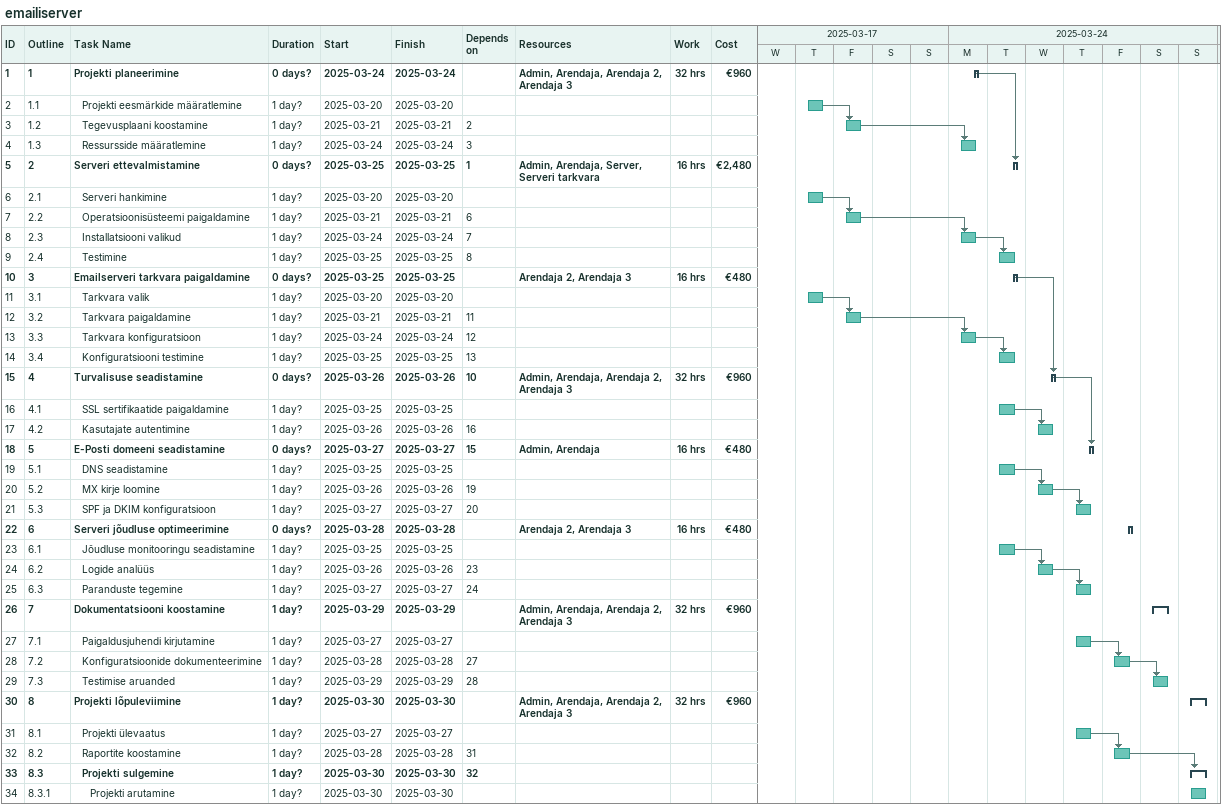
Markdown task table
emailiserver

| ID | WBS | Task | Duration | Start | Finish | Predecessors | Resources | Work (h) | Cost (€) |
|---|---|---|---|---|---|---|---|---|---|
| 1 | 1 | **Projekti planeerimine** | 0d? | 2025-03-24 | 2025-03-24 |  | Admin, Arendaja, Arendaja 2, Arendaja 3 | 32 | 960 |
| 2 | 1.1 | Projekti eesmärkide määratlemine | 1d? | 2025-03-20 | 2025-03-20 |  |  |  |  |
| 3 | 1.2 | Tegevusplaani koostamine | 1d? | 2025-03-21 | 2025-03-21 | 2 |  |  |  |
| 4 | 1.3 | Ressursside määratlemine | 1d? | 2025-03-24 | 2025-03-24 | 3 |  |  |  |
| 5 | 2 | **Serveri ettevalmistamine** | 0d? | 2025-03-25 | 2025-03-25 | 1 | Admin, Arendaja, Server, Serveri tarkvara | 16 | 2480 |
| 6 | 2.1 | Serveri hankimine | 1d? | 2025-03-20 | 2025-03-20 |  |  |  |  |
| 7 | 2.2 | Operatsioonisüsteemi paigaldamine | 1d? | 2025-03-21 | 2025-03-21 | 6 |  |  |  |
| 8 | 2.3 | Installatsiooni valikud | 1d? | 2025-03-24 | 2025-03-24 | 7 |  |  |  |
| 9 | 2.4 | Testimine | 1d? | 2025-03-25 | 2025-03-25 | 8 |  |  |  |
| 10 | 3 | **Emailserveri tarkvara paigaldamine** | 0d? | 2025-03-25 | 2025-03-25 |  | Arendaja 2, Arendaja 3 | 16 | 480 |
| 11 | 3.1 | Tarkvara valik | 1d? | 2025-03-20 | 2025-03-20 |  |  |  |  |
| 12 | 3.2 | Tarkvara paigaldamine | 1d? | 2025-03-21 | 2025-03-21 | 11 |  |  |  |
| 13 | 3.3 | Tarkvara konfiguratsioon | 1d? | 2025-03-24 | 2025-03-24 | 12 |  |  |  |
| 14 | 3.4 | Konfiguratsiooni testimine | 1d? | 2025-03-25 | 2025-03-25 | 13 |  |  |  |
| 15 | 4 | **Turvalisuse seadistamine** | 0d? | 2025-03-26 | 2025-03-26 | 10 | Admin, Arendaja, Arendaja 2, Arendaja 3 | 32 | 960 |
| 16 | 4.1 | SSL sertifikaatide paigaldamine | 1d? | 2025-03-25 | 2025-03-25 |  |  |  |  |
| 17 | 4.2 | Kasutajate autentimine | 1d? | 2025-03-26 | 2025-03-26 | 16 |  |  |  |
| 18 | 5 | **E-Posti domeeni seadistamine** | 0d? | 2025-03-27 | 2025-03-27 | 15 | Admin, Arendaja | 16 | 480 |
| 19 | 5.1 | DNS seadistamine | 1d? | 2025-03-25 | 2025-03-25 |  |  |  |  |
| 20 | 5.2 | MX kirje loomine | 1d? | 2025-03-26 | 2025-03-26 | 19 |  |  |  |
| 21 | 5.3 | SPF ja DKIM konfiguratsioon | 1d? | 2025-03-27 | 2025-03-27 | 20 |  |  |  |
| 22 | 6 | **Serveri jõudluse optimeerimine** | 0d? | 2025-03-28 | 2025-03-28 |  | Arendaja 2, Arendaja 3 | 16 | 480 |
| 23 | 6.1 | Jõudluse monitooringu seadistamine | 1d? | 2025-03-25 | 2025-03-25 |  |  |  |  |
| 24 | 6.2 | Logide analüüs | 1d? | 2025-03-26 | 2025-03-26 | 23 |  |  |  |
| 25 | 6.3 | Paranduste tegemine | 1d? | 2025-03-27 | 2025-03-27 | 24 |  |  |  |
| 26 | 7 | **Dokumentatsiooni koostamine** | 1d? | 2025-03-29 | 2025-03-29 |  | Admin, Arendaja, Arendaja 2, Arendaja 3 | 32 | 960 |
| 27 | 7.1 | Paigaldusjuhendi kirjutamine | 1d? | 2025-03-27 | 2025-03-27 |  |  |  |  |
| 28 | 7.2 | Konfiguratsioonide dokumenteerimine | 1d? | 2025-03-28 | 2025-03-28 | 27 |  |  |  |
| 29 | 7.3 | Testimise aruanded | 1d? | 2025-03-29 | 2025-03-29 | 28 |  |  |  |
| 30 | 8 | **Projekti lõpuleviimine** | 1d? | 2025-03-30 | 2025-03-30 |  | Admin, Arendaja, Arendaja 2, Arendaja 3 | 32 | 960 |
| 31 | 8.1 | Projekti ülevaatus | 1d? | 2025-03-27 | 2025-03-27 |  |  |  |  |
| 32 | 8.2 | Raportite koostamine | 1d? | 2025-03-28 | 2025-03-28 | 31 |  |  |  |
| 33 | 8.3 | **Projekti sulgemine** | 1d? | 2025-03-30 | 2025-03-30 | 32 |  |  |  |
| 34 | 8.3.1 | Projekti arutamine | 1d? | 2025-03-30 | 2025-03-30 |  |  |  |  |
